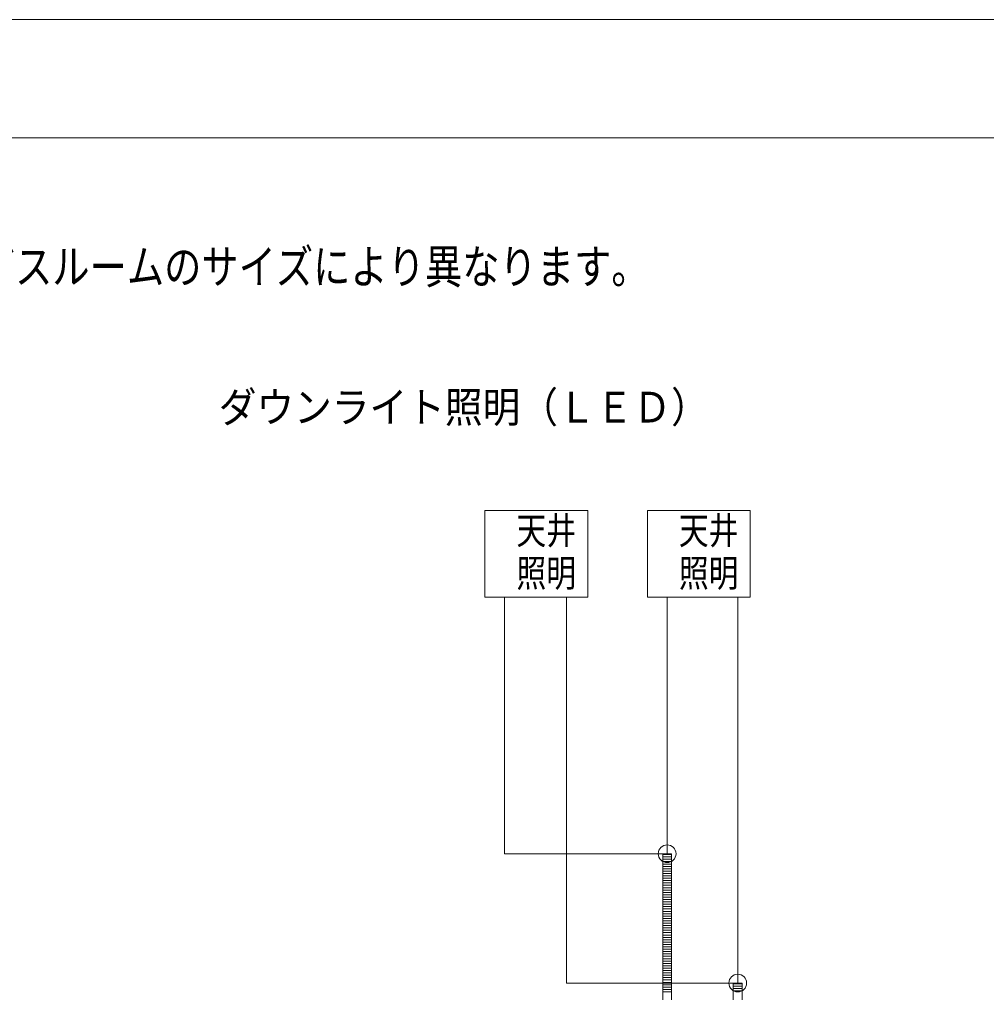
# Model space of a CAD drawing. Units: millimetres on the paper. Extents: x -305 to 305, y -152 to 152.
# Drawn here: x -78.9 to 2.9, y 66.3 to 148.5 of the extents above; entities that cross this region are included whole.
import ezdxf
from ezdxf.enums import TextEntityAlignment as Align

# ---------------------------------------------------------------- set-up
doc = ezdxf.new("R2010")
doc.units = ezdxf.units.MM
for name, color, linetype, lineweight in [('0-1_0', 7, 'Continuous', 9), ('0-2_図面枠', 3, 'Continuous', 9), ('0-3_DEFPOINTS', 7, 'Continuous', 9)]:
    doc.layers.add(name, color=color, linetype=linetype, lineweight=lineweight)
doc.styles.add('ＭＳ ゴシック', font='')
doc.styles.get('ＭＳ ゴシック').set_extended_font_data('MS Gothic')

msp = doc.modelspace()

# ---------------------------------------------------------------- linework, layer by layer
at = {"layer": '0-1_0'}
for p, q in [((-39.532, 106.992), (-39.532, 99.682)), ((-30.828, 106.992), (-39.532, 106.992)), ((-25.8, 106.992), (-25.8, 99.682)), ((-17.097, 106.992), (-25.8, 106.992)), ((-17.097, 99.682), (-17.097, 106.992)), ((-37.86, 99.682), (-37.86, 77.988)), ((-25.8, 99.682), (-17.097, 99.682)), ((-24.128, 99.682), (-24.128, 77.988)), ((-18.16, 99.682), (-18.16, 67.056)), ((-37.86, 77.988), (-24.128, 77.988)), ((-23.753, 77.916), (-24.503, 77.916)), ((-23.753, 77.716), (-24.503, 77.716)), ((-23.753, 77.516), (-24.503, 77.516)), ((-23.753, 77.316), (-24.503, 77.316)), ((-23.753, 77.116), (-24.503, 77.116)), ((-23.753, 76.916), (-24.503, 76.916)), ((-23.753, 76.716), (-24.503, 76.716)), ((-23.753, 76.516), (-24.503, 76.516)), ((-23.753, 76.316), (-24.503, 76.316)), ((-23.753, 76.116), (-24.503, 76.116)), ((-23.753, 75.916), (-24.503, 75.916)), ((-23.753, 75.716), (-24.503, 75.716)), ((-23.753, 75.516), (-24.503, 75.516)), ((-23.753, 75.316), (-24.503, 75.316)), ((-23.753, 75.116), (-24.503, 75.116)), ((-23.753, 74.916), (-24.503, 74.916)), ((-23.753, 74.716), (-24.503, 74.716)), ((-23.753, 74.516), (-24.503, 74.516)), ((-23.753, 74.316), (-24.503, 74.316)), ((-23.753, 74.116), (-24.503, 74.116)), ((-23.753, 73.916), (-24.503, 73.916)), ((-23.753, 73.716), (-24.503, 73.716)), ((-23.753, 73.516), (-24.503, 73.516)), ((-23.753, 73.316), (-24.503, 73.316)), ((-23.753, 73.116), (-24.503, 73.116)), ((-23.753, 72.916), (-24.503, 72.916)), ((-23.753, 72.716), (-24.503, 72.716)), ((-23.753, 72.516), (-24.503, 72.516)), ((-23.753, 72.316), (-24.503, 72.316)), ((-23.753, 72.116), (-24.503, 72.116)), ((-23.753, 71.916), (-24.503, 71.916)), ((-23.753, 71.716), (-24.503, 71.716)), ((-23.753, 71.516), (-24.503, 71.516)), ((-23.753, 71.316), (-24.503, 71.316)), ((-23.753, 71.116), (-24.503, 71.116)), ((-23.753, 70.916), (-24.503, 70.916)), ((-23.753, 70.716), (-24.503, 70.716)), ((-23.753, 70.516), (-24.503, 70.516)), ((-23.753, 70.316), (-24.503, 70.316)), ((-23.753, 70.116), (-24.503, 70.116)), ((-23.753, 69.916), (-24.503, 69.916)), ((-23.753, 69.716), (-24.503, 69.716)), ((-23.753, 69.516), (-24.503, 69.516)), ((-23.753, 69.316), (-24.503, 69.316)), ((-23.753, 69.116), (-24.503, 69.116)), ((-23.753, 68.916), (-24.503, 68.916)), ((-23.753, 68.716), (-24.503, 68.716)), ((-23.753, 68.516), (-24.503, 68.516)), ((-23.753, 68.316), (-24.503, 68.316)), ((-23.753, 68.116), (-24.503, 68.116)), ((-23.753, 67.916), (-24.503, 67.916)), ((-23.753, 67.716), (-24.503, 67.716)), ((-23.753, 67.516), (-24.503, 67.516)), ((-23.753, 67.316), (-24.503, 67.316)), ((-23.753, 67.116), (-24.503, 67.116)), ((-23.753, 66.916), (-24.503, 66.916)), ((-23.753, 66.716), (-24.503, 66.716)), ((-17.785, 67.001), (-18.535, 67.001)), ((-17.785, 66.801), (-18.535, 66.801)), ((-23.753, 66.516), (-24.503, 66.516)), ((-23.753, 66.316), (-24.503, 66.316)), ((-17.785, 66.601), (-18.535, 66.601)), ((-17.785, 66.401), (-18.535, 66.401))]:
    msp.add_line(p, q, dxfattribs=at)
for points in [[(-39.532, 99.682), (-30.828, 99.682), (-30.828, 106.992)], [(-32.642, 99.682), (-32.642, 67.056), (-18.16, 67.056)]]:
    msp.add_lwpolyline(points, dxfattribs=at)
for points in [[(-23.753, 38.016), (-23.753, 77.988), (-24.503, 77.988), (-24.503, 38.016)], [(-17.785, 19.701), (-17.785, 67.056), (-18.535, 67.056), (-18.535, 19.701)]]:
    msp.add_lwpolyline(points, close=True, dxfattribs=at)
for centre in [(-24.128, 77.988), (-18.16, 67.056)]:
    msp.add_circle(centre, 0.75, dxfattribs=at)
at = {"layer": '0-2_図面枠'}
msp.add_lwpolyline([(-291.017, -138.498), (108.983, -138.498), (108.983, 138.502), (-291.017, 138.502)], close=True, dxfattribs=at)
at = {"layer": '0-3_DEFPOINTS'}
msp.add_line((118.983, 148.502), (-301.017, 148.502), dxfattribs=at)

# ---------------------------------------------------------------- texts
at = {"layer": '0-1_0', "style": 'ＭＳ ゴシック'}
for s, height, width, p in [('照明の灯数は、バスルームのサイズにより異なります。', 2.886, 0.8, (-104.427, 125.302)), ('ダウンライト照明（ＬＥＤ）', 2.595, 0.9, (-62.023, 113.657)), ('天井', 2.309, 0.8, (-36.866, 103.459)), ('天井', 2.309, 0.8, (-23.135, 103.459)), ('照明', 2.309, 0.8, (-36.866, 99.859)), ('照明', 2.309, 0.8, (-23.135, 99.859))]:
    msp.add_text(s, height=height, dxfattribs=dict(at, width=width)).set_placement(p, align=Align.BOTTOM_LEFT)

doc.saveas('drawing.dxf')
